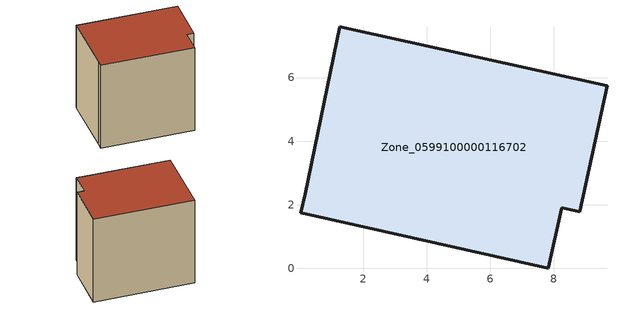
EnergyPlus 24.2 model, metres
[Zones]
Zone_0599100000116702
 floor ground (C_G): 0.03,1.74 0.18,2.35 1.26,7.6 9.67,5.75 8.82,1.78 8.24,1.91 7.83,0 z0
 wall outside (C_F): 9.67,5.75 1.26,7.6 0.18,2.35 0.03,1.74 7.83,0 8.24,1.91 8.82,1.78 9.67,5.75 z0:8.08
 roof outside (C_R): 1.26,7.6 0.18,2.35 0.03,1.74 7.83,0 8.24,1.91 8.82,1.78 9.67,5.75 z8.08
[BUILDING]
Pand.0599100000116702: North Axis=0; Terrain=City; Loads Convergence Tolerance Value=0.04; Temperature Convergence Tolerance Value=0.4; Solar Distribution=FullExterior; Maximum Number of Warmup Days=25; Minimum Number of Warmup Days=1
[Site:Location]
Rotterdam.The.Hague.AP_ZH_NLD Design_Conditions: Latitude=51.96; Longitude=4.45; Time Zone=1; Elevation=-4.5
[SITE:GROUNDTEMPERATURE:BUILDINGSURFACE]
18, 18, 18, 18, 18, 18, 18, 18, 18, 18, 18, 18
[MATERIAL] Thermal Absorptance=0.9; Solar Absorptance=0.7; Visible Absorptance=0.7
Name | Roughness | Thickness | Conductivity | Density | Specific Heat
G.TI.1975-1991 | MediumSmooth | 0.15 | 0.288461 | 540 | 1210
F.TI.1975-1991 | Rough | 0.3 | 0.230769 | 1920 | 840
R.TI.1975-1991 | MediumRough | 0.2 | 0.153846 | 1500 | 1000
[CONSTRUCTION]
C_G: G.TI.1975-1991
C_F: F.TI.1975-1991
C_R: R.TI.1975-1991
[ZONE]
Zone_0599100000116702: Type=1; Multiplier=1; Ceiling Height=Autocalculate; Volume=Autocalculate; Floor Area=autocalculate; Part of Total Floor Area=Yes
[ZONEINFILTRATION:DESIGNFLOWRATE]
Infil_Zone_0599100000116702: Zone or ZoneList or Space or SpaceList=Zone_0599100000116702; Schedule=AlwaysOn; Design Flow Rate Calculation Method=Flow/Area; Flow Rate per Floor Area=0.003; Constant Term Coefficient=1; Temperature Term Coefficient=0; Velocity Term Coefficient=0; Velocity Squared Term Coefficient=0
[HVACTEMPLATE:ZONE:IDEALLOADSAIRSYSTEM]
Zone_0599100000116702: Maximum Heating Supply Air Temperature=50; Minimum Cooling Supply Air Temperature=13; Maximum Heating Supply Air Humidity Ratio=0.0156; Minimum Cooling Supply Air Humidity Ratio=0.0077; Heating Limit=NoLimit; Cooling Limit=NoLimit; Dehumidification Control Type=ConstantSensibleHeatRatio; Cooling Sensible Heat Ratio=0.7; Dehumidification Setpoint=60; Humidification Control Type=None; Humidification Setpoint=30; Outdoor Air Method=None; Outdoor Air Flow Rate per Person=0.00944; Outdoor Air Flow Rate per Zone Floor Area=0; Outdoor Air Flow Rate per Zone=0; Demand Controlled Ventilation Type=None; Outdoor Air Economizer Type=NoEconomizer; Heat Recovery Type=None; Sensible Heat Recovery Effectiveness=0.7; Latent Heat Recovery Effectiveness=0.65
[ZONECONTROL:THERMOSTAT]
ThermostatControl_Zone_0599100000116702: Zone or ZoneList=Zone_0599100000116702; Control Type Schedule=DualSetpointControlType; Control 1=Thermostat_Zone_0599100000116702; Temperature Difference Between Cutout And Setpoint=0
[THERMOSTATSETPOINT:DUALSETPOINT]
Thermostat_Zone_0599100000116702: Heating Setpoint Temperature Schedule=HeatingSetpoint_Zone_0599100000116702; Cooling Setpoint Temperature Schedule=CoolingSetpoint_Zone_0599100000116702
[SCHEDULE:COMPACT]
HeatingSetpoint_Zone_0599100000116702: Through: 12/31, For: AllDays, Until: 24:00, 21
CoolingSetpoint_Zone_0599100000116702: Through: 12/31, For: AllDays, Until: 24:00, 24
DualSetpointControlType: Through: 12/31, For: AllDays, Until: 24:00, 4
AlwaysOn: Through: 12/31, For: AllDays, Until: 24:00, 1
